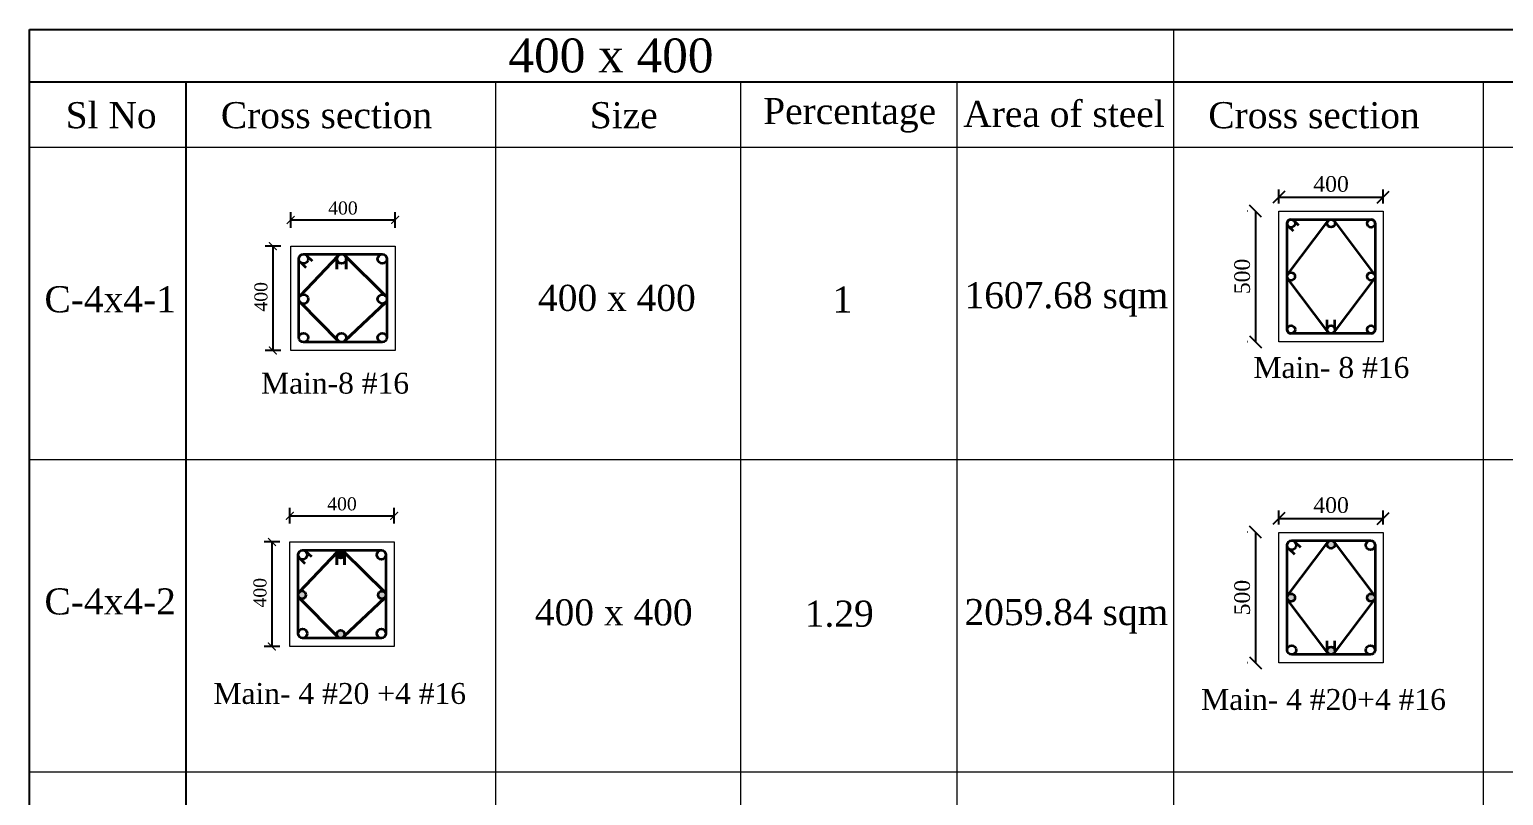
# Model space of a CAD drawing. Header units: millimetres. Extents: x -111267 to 10003021, y -40114 to 2142304.
# Drawn here: x 4297106 to 4325336, y 2127636 to 2142304 of the extents above; entities that cross this region are included whole.
import ezdxf

# ---------------------------------------------------------------- set-up
doc = ezdxf.new("R2010")
doc.units = ezdxf.units.MM
doc.header["$PDMODE"] = 2
doc.linetypes.add('DASHED2', pattern=[0.375, 0.25, -0.125])
doc.layers.add('5a.Hatch-TR-0', color=8, linetype='Continuous')
doc.layers.add('9.Title', color=7, linetype='Continuous')
for name, color, linetype, lineweight in [('object line', 23, 'Continuous', 13), ('reinmt', 241, 'Continuous', 40), ('S-Beam', 4, 'DASHED2', 15), ('S-Dim', 8, 'Continuous', 5)]:
    doc.layers.add(name, color=color, linetype=linetype, lineweight=lineweight)
doc.styles.add('DRIQsmall', font='times.ttf', dxfattribs={"height": 0.2})
doc.styles.add('Section_Scale_250', font='times.ttf', dxfattribs={"height": 250})
doc.styles.add('Times new roman', font='times.ttf', dxfattribs={"height": 300})
doc.dimstyles.new('Scale 20', dxfattribs={"dimscale": 0, "dimtxt": 250, "dimasz": 230, "dimexe": 150, "dimexo": 150, "dimgap": 100, "dimtad": 1, "dimtoh": 1, "dimdec": 0, "dimlfac": 0.2, "dimzin": 0, "dimdsep": 46, "dimtxsty": 'Times new roman', "dimblk": 'OBLIQUE', "dimcen": 0.09, "dimclrd": 256, "dimclrt": 3, "dimadec": 0, "dimazin": 0, "dimtfac": 1, "dimtdec": 0, "dimtofl": 0, "dimtmove": 0, "dimatfit": 3, "dimfxl": 150, "dimfxlon": 1, "dimtolj": 1, "dimtzin": 0, "dimarcsym": 0})
doc.dimstyles.new('Section_Scale 250', dxfattribs={"dimscale": 0, "dimtxt": 250, "dimasz": 150, "dimexe": 150, "dimexo": 150, "dimgap": 100, "dimtad": 1, "dimtoh": 1, "dimdec": 0, "dimlfac": 0.25, "dimzin": 0, "dimdsep": 46, "dimtxsty": 'Section_Scale_250', "dimblk": 'ARCHTICK', "dimcen": 0.09, "dimclrd": 256, "dimclrt": 3, "dimadec": 0, "dimazin": 0, "dimtfac": 1, "dimtdec": 0, "dimtofl": 0, "dimtmove": 0, "dimatfit": 3, "dimfxl": 150, "dimfxlon": 1, "dimtolj": 1, "dimtzin": 0, "dimarcsym": 0})

# ---------------------------------------------------------------- blocks, each defined once
blk = doc.blocks.new('_ArchTick')
at = {"color": 0, "linetype": 'ByBlock', "const_width": 0.15}
blk.add_lwpolyline([(-0.5, -0.5), (0.5, 0.5)], dxfattribs=at)
blk = doc.blocks.new('*D815')
at = {"layer": 'Defpoints', "color": 0, "ltscale": 6, "transparency": 16777216}
for p in [(4302187, 2138157), (4301767, 2136157), (4302187, 2136157)]:
    blk.add_point(p, dxfattribs=at)
at = {"layer": 'S-Dim', "color": 0, "lineweight": -2, "ltscale": 6, "transparency": 16777216}
for p, q in [((4301917, 2138157), (4301617, 2138157)), ((4301917, 2136157), (4301617, 2136157))]:
    blk.add_line(p, q, dxfattribs=at)
at = {"layer": 'S-Dim', "lineweight": -2, "ltscale": 6, "transparency": 16777216}
blk.add_line((4301767, 2138157), (4301767, 2136157), dxfattribs=at)
at = {"layer": 'S-Dim', "lineweight": -2, "ltscale": 6, "transparency": 16777216, "xscale": 150, "yscale": 150, "zscale": 150}
for p, rotation in [((4301767, 2138157), 90), ((4301767, 2136157), 270)]:
    blk.add_blockref('_ArchTick', p, dxfattribs=dict(at, rotation=rotation))
at = {"layer": 'S-Dim', "color": 3, "ltscale": 6, "transparency": 16777216, "insert": (4301540, 2137185), "char_height": 250, "attachment_point": 5, "rotation": 90, "style": 'Section_Scale_250'}
blk.add_mtext('\\A1;400', dxfattribs=at)
blk = doc.blocks.new('*D816')
at = {"layer": 'Defpoints', "color": 0, "ltscale": 6, "transparency": 16777216}
for p in [(4304109, 2138657), (4302109, 2138079), (4304109, 2138079)]:
    blk.add_point(p, dxfattribs=at)
at = {"layer": 'S-Dim', "color": 0, "lineweight": -2, "ltscale": 6, "transparency": 16777216}
for p, q in [((4302109, 2138507), (4302109, 2138807)), ((4304109, 2138507), (4304109, 2138807))]:
    blk.add_line(p, q, dxfattribs=at)
at = {"layer": 'S-Dim', "lineweight": -2, "ltscale": 6, "transparency": 16777216}
blk.add_line((4302109, 2138657), (4304109, 2138657), dxfattribs=at)
at = {"layer": 'S-Dim', "lineweight": -2, "ltscale": 6, "transparency": 16777216, "xscale": 150, "yscale": 150, "zscale": 150, "rotation": 180}
blk.add_blockref('_ArchTick', (4302109, 2138657), dxfattribs=at)
at = {"layer": 'S-Dim', "lineweight": -2, "ltscale": 6, "transparency": 16777216, "xscale": 150, "yscale": 150, "zscale": 150}
blk.add_blockref('_ArchTick', (4304109, 2138657), dxfattribs=at)
at = {"layer": 'S-Dim', "color": 3, "ltscale": 6, "transparency": 16777216, "insert": (4303109, 2138884), "char_height": 250, "attachment_point": 5, "style": 'Section_Scale_250'}
blk.add_mtext('\\A1;400', dxfattribs=at)
blk = doc.blocks.new('*D807')
at = {"layer": 'Defpoints', "color": 0, "ltscale": 6, "transparency": 16777216}
for p in [(4302169, 2132491), (4301749, 2130491), (4302169, 2130491)]:
    blk.add_point(p, dxfattribs=at)
at = {"layer": 'S-Dim', "color": 0, "lineweight": -2, "ltscale": 6, "transparency": 16777216}
for p, q in [((4301899, 2132491), (4301599, 2132491)), ((4301899, 2130491), (4301599, 2130491))]:
    blk.add_line(p, q, dxfattribs=at)
at = {"layer": 'S-Dim', "lineweight": -2, "ltscale": 6, "transparency": 16777216}
blk.add_line((4301749, 2132491), (4301749, 2130491), dxfattribs=at)
at = {"layer": 'S-Dim', "lineweight": -2, "ltscale": 6, "transparency": 16777216, "xscale": 150, "yscale": 150, "zscale": 150}
for p, rotation in [((4301749, 2132491), 90), ((4301749, 2130491), 270)]:
    blk.add_blockref('_ArchTick', p, dxfattribs=dict(at, rotation=rotation))
at = {"layer": 'S-Dim', "color": 3, "ltscale": 6, "transparency": 16777216, "insert": (4301522, 2131519), "char_height": 250, "attachment_point": 5, "rotation": 90, "style": 'Section_Scale_250'}
blk.add_mtext('\\A1;400', dxfattribs=at)
blk = doc.blocks.new('*D808')
at = {"layer": 'Defpoints', "color": 0, "ltscale": 6, "transparency": 16777216}
for p in [(4304091, 2132992), (4302091, 2132413), (4304091, 2132413)]:
    blk.add_point(p, dxfattribs=at)
at = {"layer": 'S-Dim', "color": 0, "lineweight": -2, "ltscale": 6, "transparency": 16777216}
for p, q in [((4302091, 2132842), (4302091, 2133142)), ((4304091, 2132842), (4304091, 2133142))]:
    blk.add_line(p, q, dxfattribs=at)
at = {"layer": 'S-Dim', "lineweight": -2, "ltscale": 6, "transparency": 16777216}
blk.add_line((4302091, 2132992), (4304091, 2132992), dxfattribs=at)
at = {"layer": 'S-Dim', "lineweight": -2, "ltscale": 6, "transparency": 16777216, "xscale": 150, "yscale": 150, "zscale": 150, "rotation": 180}
blk.add_blockref('_ArchTick', (4302091, 2132992), dxfattribs=at)
at = {"layer": 'S-Dim', "lineweight": -2, "ltscale": 6, "transparency": 16777216, "xscale": 150, "yscale": 150, "zscale": 150}
blk.add_blockref('_ArchTick', (4304091, 2132992), dxfattribs=at)
at = {"layer": 'S-Dim', "color": 3, "ltscale": 6, "transparency": 16777216, "insert": (4303091, 2133219), "char_height": 250, "attachment_point": 5, "style": 'Section_Scale_250'}
blk.add_mtext('\\A1;400', dxfattribs=at)
blk = doc.blocks.new('_Oblique')
at = {"color": 0, "linetype": 'ByBlock', "lineweight": -2}
blk.add_line((-0.5, -0.5), (0.5, 0.5), dxfattribs=at)
blk = doc.blocks.new('*D843')
at = {"layer": 'Defpoints', "color": 0, "ltscale": 6, "transparency": 16777216}
for p in [(4323033, 2139092), (4321033, 2138825), (4323033, 2138825)]:
    blk.add_point(p, dxfattribs=at)
at = {"layer": 'S-Dim', "color": 0, "lineweight": -2, "ltscale": 6, "transparency": 16777216}
for p, q in [((4321033, 2138975), (4321033, 2139242)), ((4323033, 2138975), (4323033, 2139242))]:
    blk.add_line(p, q, dxfattribs=at)
at = {"layer": 'S-Dim', "lineweight": -2, "ltscale": 6, "transparency": 16777216}
blk.add_line((4321033, 2139092), (4323033, 2139092), dxfattribs=at)
at = {"layer": 'S-Dim', "lineweight": -2, "ltscale": 6, "transparency": 16777216, "xscale": 230, "yscale": 230, "zscale": 230, "rotation": 180}
blk.add_blockref('_Oblique', (4321033, 2139092), dxfattribs=at)
at = {"layer": 'S-Dim', "lineweight": -2, "ltscale": 6, "transparency": 16777216, "xscale": 230, "yscale": 230, "zscale": 230}
blk.add_blockref('_Oblique', (4323033, 2139092), dxfattribs=at)
at = {"layer": 'S-Dim', "color": 3, "ltscale": 6, "transparency": 16777216, "insert": (4322033, 2139344), "char_height": 300, "attachment_point": 5, "style": 'Times new roman'}
blk.add_mtext('\\A1;400', dxfattribs=at)
blk = doc.blocks.new('*D844')
at = {"layer": 'Defpoints', "color": 0, "ltscale": 6, "transparency": 16777216}
for p in [(4321033, 2138825, 99385), (4320584, 2136325), (4321033, 2136325, 99385)]:
    blk.add_point(p, dxfattribs=at)
at = {"layer": 'S-Dim', "color": 0, "lineweight": -2, "ltscale": 6, "transparency": 16777216}
for p, q in [((4320436, 2138825), (4320434, 2138825)), ((4320436, 2136325), (4320434, 2136325))]:
    blk.add_line(p, q, dxfattribs=at)
at = {"layer": 'S-Dim', "lineweight": -2, "ltscale": 6, "transparency": 16777216}
blk.add_line((4320584, 2138825), (4320584, 2136325), dxfattribs=at)
at = {"layer": 'S-Dim', "lineweight": -2, "ltscale": 6, "transparency": 16777216, "xscale": 230, "yscale": 230, "zscale": 230}
for p, rotation in [((4320584, 2138825), 90), ((4320584, 2136325), 270)]:
    blk.add_blockref('_Oblique', p, dxfattribs=dict(at, rotation=rotation))
at = {"layer": 'S-Dim', "color": 3, "ltscale": 6, "transparency": 16777216, "insert": (4320332, 2137575), "char_height": 300, "attachment_point": 5, "rotation": 90, "style": 'Times new roman'}
blk.add_mtext('\\A1;500', dxfattribs=at)
blk = doc.blocks.new('*D845')
at = {"layer": 'Defpoints', "color": 0, "ltscale": 6, "transparency": 16777216}
for p in [(4323033, 2132942), (4321033, 2132676), (4323033, 2132676)]:
    blk.add_point(p, dxfattribs=at)
at = {"layer": 'S-Dim', "color": 0, "lineweight": -2, "ltscale": 6, "transparency": 16777216}
for p, q in [((4321033, 2132826), (4321033, 2133092)), ((4323033, 2132826), (4323033, 2133092))]:
    blk.add_line(p, q, dxfattribs=at)
at = {"layer": 'S-Dim', "lineweight": -2, "ltscale": 6, "transparency": 16777216}
blk.add_line((4321033, 2132942), (4323033, 2132942), dxfattribs=at)
at = {"layer": 'S-Dim', "lineweight": -2, "ltscale": 6, "transparency": 16777216, "xscale": 230, "yscale": 230, "zscale": 230, "rotation": 180}
blk.add_blockref('_Oblique', (4321033, 2132942), dxfattribs=at)
at = {"layer": 'S-Dim', "lineweight": -2, "ltscale": 6, "transparency": 16777216, "xscale": 230, "yscale": 230, "zscale": 230}
blk.add_blockref('_Oblique', (4323033, 2132942), dxfattribs=at)
at = {"layer": 'S-Dim', "color": 3, "ltscale": 6, "transparency": 16777216, "insert": (4322033, 2133195), "char_height": 300, "attachment_point": 5, "style": 'Times new roman'}
blk.add_mtext('\\A1;400', dxfattribs=at)
blk = doc.blocks.new('*D846')
at = {"layer": 'Defpoints', "color": 0, "ltscale": 6, "transparency": 16777216}
for p in [(4321033, 2132676, 99385), (4320584, 2130176), (4321033, 2130176, 99385)]:
    blk.add_point(p, dxfattribs=at)
at = {"layer": 'S-Dim', "color": 0, "lineweight": -2, "ltscale": 6, "transparency": 16777216}
for p, q in [((4320436, 2132676), (4320434, 2132676)), ((4320436, 2130176), (4320434, 2130176))]:
    blk.add_line(p, q, dxfattribs=at)
at = {"layer": 'S-Dim', "lineweight": -2, "ltscale": 6, "transparency": 16777216}
blk.add_line((4320584, 2132676), (4320584, 2130176), dxfattribs=at)
at = {"layer": 'S-Dim', "lineweight": -2, "ltscale": 6, "transparency": 16777216, "xscale": 230, "yscale": 230, "zscale": 230}
for p, rotation in [((4320584, 2132676), 90), ((4320584, 2130176), 270)]:
    blk.add_blockref('_Oblique', p, dxfattribs=dict(at, rotation=rotation))
at = {"layer": 'S-Dim', "color": 3, "ltscale": 6, "transparency": 16777216, "insert": (4320332, 2131426), "char_height": 300, "attachment_point": 5, "rotation": 90, "style": 'Times new roman'}
blk.add_mtext('\\A1;500', dxfattribs=at)

msp = doc.modelspace()

# ---------------------------------------------------------------- hatches: boundary and pattern name
at = {"layer": '5a.Hatch-TR-0', "linetype": 'Continuous'}
h = msp.add_hatch(color=8, dxfattribs=at)
h.dxf.hatch_style = 1
h.paths.add_polyline_path([(4322108.3, 2130409.1, 1), (4321957.2, 2130409.1, 1)])
h.paths.add_polyline_path([(4321190.8, 2131425.5, 1), (4321341.9, 2131425.5, 1)])
h.paths.add_polyline_path([(4321957.2, 2132441.9, 1), (4322108.3, 2132441.9, 1)])
h.paths.add_polyline_path([(4322723.6, 2131425.5, 1), (4322874.7, 2131425.5, 1)])
h = msp.add_hatch(color=8, dxfattribs=at)
h.dxf.hatch_style = 1
h.paths.add_polyline_path([(4303141.5, 2132257.9, 1), (4302990.4, 2132257.9, 1)])
h = msp.add_hatch(color=8, dxfattribs=at)
h.dxf.hatch_style = 1
h.paths.add_polyline_path([(4302400.4, 2131477.7, 0.9851542), (4302249.4, 2131479.9), (4302249.4, 2131475.4, 0.9851542)])
h.paths.add_polyline_path([(4302989.7, 2130725, 1), (4303140.7, 2130725, 1)])
h.paths.add_polyline_path([(4303933.4, 2131476.5, 1), (4303782.3, 2131476.5, 1)])

# ---------------------------------------------------------------- linework, layer by layer
at = {"layer": '9.Title'}
for p, q in [((4297106.2, 2142303.8, -198769.9), (4394662.2, 2142303.8, -198769.9)), ((4297106.2, 2074269.5, -198769.9), (4297106.2, 2142303.8, -198769.9)), ((4297106.2, 2141303.8, -198769.9), (4394662.2, 2141303.8, -198769.9)), ((4300106.2, 2074269.5, -198769.9), (4300106.2, 2141303.8, -198769.9))]:
    msp.add_line(p, q, dxfattribs=at)
at = {"layer": 'object line'}
for points in [[(4321032.7, 2138825.1), (4323032.7, 2138825.1), (4323032.7, 2136325.1), (4321032.7, 2136325.1)], [(4321032.7, 2132675.5), (4323032.7, 2132675.5), (4323032.7, 2130175.5), (4321032.7, 2130175.5)]]:
    msp.add_lwpolyline(points, close=True, dxfattribs=at)
at = {"layer": 'object line', "elevation": -198769.9}
for points in [[(4302108.9, 2138157.2), (4304108.9, 2138157.2), (4304108.9, 2136157.2), (4302108.9, 2136157.2)], [(4302091.4, 2132491.5), (4304091.4, 2132491.5), (4304091.4, 2130491.5), (4302091.4, 2130491.5)]]:
    msp.add_lwpolyline(points, close=True, dxfattribs=at)
at = {"layer": 'reinmt', "linetype": 'Continuous', "lineweight": 35}
for p, q in [((4321262.2, 2138667), (4322803.3, 2138667)), ((4321190.8, 2136554.4), (4321190.8, 2138595.6)), ((4321206, 2137620.5), (4321971.3, 2138635.4)), ((4321217.3, 2138534, 99385), (4321305.4, 2138447.7, 99385)), ((4321321.5, 2138643.2, 99385), (4321409.8, 2138560.2, 99385)), ((4322093, 2138636.9), (4322858.9, 2137621.3)), ((4322874.7, 2138595.6), (4322874.7, 2136554.4)), ((4302266.9, 2136405.8, -198769.9), (4302266.9, 2137910.9, -198769.9)), ((4302295.2, 2137846, -198769.9), (4302398.4, 2137745.1, -198769.9)), ((4302355.3, 2137999.2, -198769.9), (4303862.5, 2137999.2, -198769.9)), ((4302418.4, 2137972.7, -198769.9), (4302521.8, 2137875.5, -198769.9)), ((4303950.9, 2137910.9, -198769.9), (4303950.9, 2136403.6, -198769.9)), ((4321972.4, 2136513.1), (4321206.6, 2137528.8)), ((4322859.4, 2137529.6), (4322094.2, 2136514.6)), ((4321957.6, 2136566.6), (4321957.6, 2136746.1)), ((4322108, 2136565.2), (4322108, 2136744.7)), ((4322803.3, 2136483.1), (4321262.2, 2136483.1)), ((4303862.5, 2136315.2, -198769.9), (4302355.3, 2136315.2, -198769.9)), ((4321206, 2131471), (4321971.3, 2132485.9)), ((4321279.2, 2132517.5), (4322786.3, 2132517.5)), ((4321350, 2132482), (4321446.8, 2132390.9)), ((4322093, 2132487.4), (4322858.9, 2131471.7)), ((4302249.4, 2130740, -198769.9), (4302249.4, 2132245.1, -198769.9)), ((4302277.7, 2132180.3, -198769.9), (4302380.8, 2132079.4, -198769.9)), ((4302337.7, 2132333.5, -198769.9), (4303845, 2132333.5, -198769.9)), ((4302400.9, 2132307, -198769.9), (4302504.2, 2132209.8, -198769.9)), ((4303933.4, 2132245.1, -198769.9), (4303933.4, 2130737.9, -198769.9)), ((4321190.8, 2130421.9), (4321190.8, 2132429.1)), ((4321218.3, 2132365), (4321335, 2132254.3)), ((4322874.7, 2132429.1), (4322874.7, 2130421.9)), ((4321972.4, 2130363.6), (4321206.6, 2131379.3)), ((4322859.4, 2131380), (4322094.2, 2130365.1)), ((4303845, 2130649.5, -198769.9), (4302337.7, 2130649.5, -198769.9)), ((4321957.6, 2130417.1), (4321957.6, 2130596.6)), ((4322108, 2130415.7), (4322108, 2130595.2)), ((4322786.3, 2130333.5), (4321279.2, 2130333.5))]:
    msp.add_line(p, q, dxfattribs=at)
at = {"layer": 'reinmt', "linetype": 'Continuous', "ltscale": 5}
for p, q in [((4302291.1, 2137201.9, -198769.9), (4303017.6, 2137969.7, -198769.9)), ((4302995.1, 2137910.8, -198769.9), (4302995.1, 2137715.9, -198769.9)), ((4303145.5, 2137973.7, -198769.9), (4303923, 2137206.8, -198769.9)), ((4303171.9, 2137910.8, -198769.9), (4303171.9, 2137715.9, -198769.9)), ((4303019.9, 2136341.5, -198769.9), (4302294, 2137077.5, -198769.9)), ((4303923.3, 2137078.1, -198769.9), (4303145.1, 2136340.9, -198769.9)), ((4302273.4, 2131533, -198769.9), (4303004, 2132301.2, -198769.9)), ((4302991.2, 2132247, -198769.9), (4302991.2, 2132052.2, -198769.9)), ((4303124.7, 2132305.3, -198769.9), (4303902.6, 2131537.3, -198769.9)), ((4303140.7, 2132247, -198769.9), (4303140.7, 2132052.2, -198769.9)), ((4303005.7, 2130678.5, -198769.9), (4302280.4, 2131416.6, -198769.9)), ((4303903.1, 2131416, -198769.9), (4303124.2, 2130677.9, -198769.9))]:
    msp.add_line(p, q, dxfattribs=at)
at = {"layer": 'reinmt', "linetype": 'Continuous', "lineweight": 35}
for centre, radius in [((4321267.1, 2138590.8, 99385), 75.5), ((4322032.7, 2138591.5), 75.5), ((4322798.4, 2138590.8, 99385), 75.5), ((4302355.3, 2137910.9, -198769.9), 88.4), ((4303083.5, 2137910.8, -198769.9), 88.4), ((4303862.5, 2137910.9, -198769.9), 88.4), ((4321266.3, 2137575), 75.5), ((4322799.1, 2137575), 75.5), ((4302355.3, 2137141.2, -198769.9), 88.4), ((4303862.5, 2137142.3, -198769.9), 88.4), ((4302355.3, 2136403.6, -198769.9), 88.4), ((4303082.8, 2136403.6, -198769.9), 88.4), ((4303862.5, 2136403.6, -198769.9), 88.4), ((4321267.1, 2136559.4, 99385), 75.5), ((4322032.7, 2136558.6), 75.5), ((4322798.4, 2136559.4, 99385), 75.5), ((4321279.2, 2132429.1), 88.4), ((4322032.7, 2132441.9), 75.5), ((4322786.3, 2132429.1), 88.4), ((4302337.7, 2132245.1, -198769.9), 88.4), ((4303065.9, 2132257.9, -198769.9), 75.5), ((4303845, 2132245.1, -198769.9), 88.4), ((4302324.9, 2131477.7, -198769.9), 75.5), ((4303857.8, 2131476.5, -198769.9), 75.5), ((4321266.3, 2131425.5), 75.5), ((4322799.1, 2131425.5), 75.5), ((4302337.7, 2130737.9, -198769.9), 88.4), ((4303065.2, 2130725, -198769.9), 75.5), ((4303845, 2130737.9, -198769.9), 88.4), ((4321279.2, 2130421.9), 88.4), ((4322032.7, 2130409.1), 75.5), ((4322786.3, 2130421.9), 88.4)]:
    msp.add_circle(centre, radius, dxfattribs=at)
for centre, start, end in [((4321262.2, 2138595.6), 90, 180), ((4322803.3, 2138595.6), 360, 90), ((4321262.2, 2136554.4), 180, 270), ((4322803.3, 2136554.4), 270, 0)]:
    msp.add_arc(centre, 71.4, start, end, dxfattribs=at)
at = {"layer": 'S-Beam', "linetype": 'Continuous', "ltscale": 5}
for p, q in [((4319017.4, 2142303.8, -198769.9), (4319017.4, 2074269.5, -198769.9)), ((4306032.4, 2141303.8, -198769.9), (4306032.4, 2074269.5, -198769.9)), ((4310720.4, 2141303.8, -198769.9), (4310720.4, 2074269.5, -198769.9)), ((4314868.9, 2141303.8, -198769.9), (4314868.9, 2074269.5, -198769.9)), ((4324943.6, 2141303.8, -198769.9), (4324943.6, 2074269.5, -198769.9)), ((4297106.2, 2140049.3, -198769.9), (4394662.2, 2140049.3, -198769.9)), ((4297106.2, 2134069.5, 1750.1), (4394662.2, 2134069.5, -228993)), ((4297106.2, 2128089.5, 1750.1), (4394662.2, 2128089.5, -228993))]:
    msp.add_line(p, q, dxfattribs=at)

# ---------------------------------------------------------------- texts
at = {"color": 0, "linetype": 'Continuous', "char_height": 400, "attachment_point": 5, "style": 'Times new roman'}
for s, insert, width in [('Main- 8 #16', (4322038.7, 2135828.9, 99385), 3405.581), ('Main-8 #16', (4302958.4, 2135528, -198769.9), 3405.581), ('Main- 4 #20 +4 #16', (4303047.6, 2129587.3, -198769.9), 4772.843), ('Main- 4 #20+4 #16 ', (4321889.2, 2129472.5, 99385), 5708.639)]:
    msp.add_mtext(s, dxfattribs=dict(at, insert=insert, width=width))
at = {"layer": '9.Title', "linetype": 'Continuous', "lineweight": 9, "ltscale": 0.5, "width": 8540.737, "attachment_point": 5, "style": 'DRIQsmall'}
for s, insert, char_height in [('400 x 400', (4308242.2, 2141801.4), 650), ('Sl No', (4298670.4, 2140659.7, -198769.9), 500), ('Cross section', (4302795.1, 2140659.7, -198769.9), 500), ('Size', (4308486.9, 2140659.7, -198769.9), 500), ('Percentage', (4312813.5, 2140659.7, -198769.9), 500), ('Area of steel', (4316918, 2140685.3, -198769.9), 500), ('Cross section', (4321706.3, 2140659.7, -198769.9), 500), ('C-4x4-1', (4298651.5, 2137134.7, -198769.9), 500), ('400 x 400', (4308355.6, 2137161, -198769.9), 500), ('1', (4312674, 2137134.7, -198769.9), 500), ('1607.68 sqm', (4316963.8, 2137134.7, -198769.9), 500), ('C-4x4-2', (4298651.5, 2131349.2, -198769.9), 500), ('400 x 400', (4308295.8, 2131139.5, -198769.9), 500), ('1.29', (4312614.2, 2131113.1, -198769.9), 500), ('2059.84 sqm', (4316963.8, 2131067.1, -198769.9), 500)]:
    msp.add_mtext(s, dxfattribs=dict(at, insert=insert, char_height=char_height))

# ---------------------------------------------------------------- dimensions: what is measured, and where the dimension line sits
at = {"layer": 'S-Dim', "ltscale": 6}
for base, p1, p2, picture, middle in [((4323032.7, 2139091.7), (4321032.7, 2138825.1), (4323032.7, 2138825.1), '*D843', (4322032.7, 2139344.3)), ((4323032.7, 2132942.2), (4321032.7, 2132675.5), (4323032.7, 2132675.5), '*D845', (4322032.7, 2133194.8))]:
    dim = msp.add_linear_dim(base=base, p1=p1, p2=p2, dimstyle='Scale 20', override={"dimscale": 1}, dxfattribs=at)
    dim.commit()
    dim.dimension.update_dxf_attribs({"geometry": picture, "text_midpoint": middle})
for base, p1, p2, picture, middle in [((4304108.9, 2138657.3, -198769.9), (4302108.9, 2138079.1, -198769.9), (4304108.9, 2138079.1, -198769.9), '*D816', (4303108.9, 2138884.5, -198769.9)), ((4304091.4, 2132991.6, -198769.9), (4302091.4, 2132413.4, -198769.9), (4304091.4, 2132413.4, -198769.9), '*D808', (4303091.4, 2133218.8, -198769.9))]:
    dim = msp.add_linear_dim(base=base, p1=p1, p2=p2, angle=180, text='400', dimstyle='Section_Scale 250', override={"dimscale": 1}, dxfattribs=at)
    dim.commit()
    dim.dimension.update_dxf_attribs({"geometry": picture, "text_midpoint": middle})
for base, p1, p2, picture, middle in [((4320584.4, 2136325.1, -99385), (4321032.7, 2138825.1), (4321032.7, 2136325.1), '*D844', (4320331.8, 2137575.1, -99385)), ((4320584.4, 2130175.5, -99385), (4321032.7, 2132675.5), (4321032.7, 2130175.5), '*D846', (4320331.8, 2131425.5, -99385))]:
    dim = msp.add_linear_dim(base=base, p1=p1, p2=p2, angle=90, dimstyle='Scale 20', override={"dimscale": 1}, dxfattribs=at)
    dim.commit()
    dim.dimension.update_dxf_attribs({"geometry": picture, "text_midpoint": middle})
for base, p1, p2, picture, middle in [((4301766.9, 2136157.2, -198769.9), (4302187, 2138157.2, -198769.9), (4302187, 2136157.2, -198769.9), '*D815', (4301766.9, 2137184.7, -198769.9)), ((4301749.4, 2130491.5, -198769.9), (4302169.5, 2132491.5, -198769.9), (4302169.5, 2130491.5, -198769.9), '*D807', (4301749.4, 2131519, -198769.9))]:
    dim = msp.add_linear_dim(base=base, p1=p1, p2=p2, angle=90, text='400', dimstyle='Section_Scale 250', override={"dimscale": 1}, dxfattribs=at)
    dim.commit()
    dim.dimension.update_dxf_attribs({"geometry": picture, "text_midpoint": middle, "dimtype": 160})

doc.saveas('drawing.dxf')
